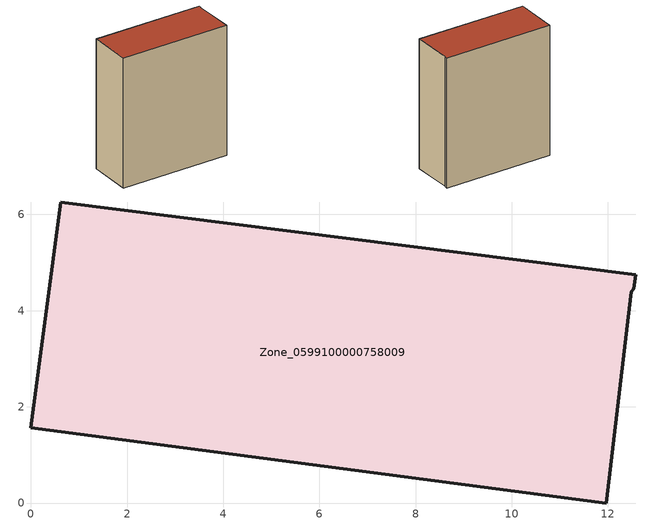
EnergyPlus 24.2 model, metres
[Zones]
Zone_0599100000758009
 floor ground (C_G): 0.62,6.26 12.57,4.74 12.54,4.46 12.49,4.39 11.96,0 0,1.56 z0
 wall outside (C_F): 12.54,4.46 12.57,4.74 0.62,6.26 0,1.56 11.96,0 12.49,4.39 12.54,4.46 z0:14.37
 roof outside (C_R): 12.57,4.74 0.62,6.26 0,1.56 11.96,0 12.49,4.39 12.54,4.46 z14.37
[BUILDING]
Pand.0599100000758009: North Axis=0; Terrain=City; Loads Convergence Tolerance Value=0.04; Temperature Convergence Tolerance Value=0.4; Solar Distribution=FullExterior; Maximum Number of Warmup Days=25; Minimum Number of Warmup Days=1
[Site:Location]
Rotterdam.The.Hague.AP_ZH_NLD Design_Conditions: Latitude=51.96; Longitude=4.45; Time Zone=1; Elevation=-4.5
[SITE:GROUNDTEMPERATURE:BUILDINGSURFACE]
18, 18, 18, 18, 18, 18, 18, 18, 18, 18, 18, 18
[MATERIAL] Thermal Absorptance=0.9; Solar Absorptance=0.7; Visible Absorptance=0.7
Name | Roughness | Thickness | Conductivity | Density | Specific Heat
G.TI.1946 | MediumSmooth | 0.15 | 1 | 540 | 1210
F.TI.1946 | Rough | 0.3 | 0.857143 | 1920 | 840
R.TI.1946 | MediumRough | 0.2 | 0.1 | 1500 | 1000
[CONSTRUCTION]
C_G: G.TI.1946
C_F: F.TI.1946
C_R: R.TI.1946
[ZONE]
Zone_0599100000758009: Type=1; Multiplier=1; Ceiling Height=Autocalculate; Volume=Autocalculate; Floor Area=autocalculate; Part of Total Floor Area=Yes
[ZONEINFILTRATION:DESIGNFLOWRATE]
Infil_Zone_0599100000758009: Zone or ZoneList or Space or SpaceList=Zone_0599100000758009; Schedule=AlwaysOn; Design Flow Rate Calculation Method=Flow/Area; Flow Rate per Floor Area=0.003; Constant Term Coefficient=1; Temperature Term Coefficient=0; Velocity Term Coefficient=0; Velocity Squared Term Coefficient=0
[HVACTEMPLATE:ZONE:IDEALLOADSAIRSYSTEM]
Zone_0599100000758009: Maximum Heating Supply Air Temperature=50; Minimum Cooling Supply Air Temperature=13; Maximum Heating Supply Air Humidity Ratio=0.0156; Minimum Cooling Supply Air Humidity Ratio=0.0077; Heating Limit=NoLimit; Cooling Limit=NoLimit; Dehumidification Control Type=ConstantSensibleHeatRatio; Cooling Sensible Heat Ratio=0.7; Dehumidification Setpoint=60; Humidification Control Type=None; Humidification Setpoint=30; Outdoor Air Method=None; Outdoor Air Flow Rate per Person=0.00944; Outdoor Air Flow Rate per Zone Floor Area=0; Outdoor Air Flow Rate per Zone=0; Demand Controlled Ventilation Type=None; Outdoor Air Economizer Type=NoEconomizer; Heat Recovery Type=None; Sensible Heat Recovery Effectiveness=0.7; Latent Heat Recovery Effectiveness=0.65
[ZONECONTROL:THERMOSTAT]
ThermostatControl_Zone_0599100000758009: Zone or ZoneList=Zone_0599100000758009; Control Type Schedule=DualSetpointControlType; Control 1=Thermostat_Zone_0599100000758009; Temperature Difference Between Cutout And Setpoint=0
[THERMOSTATSETPOINT:DUALSETPOINT]
Thermostat_Zone_0599100000758009: Heating Setpoint Temperature Schedule=HeatingSetpoint_Zone_0599100000758009; Cooling Setpoint Temperature Schedule=CoolingSetpoint_Zone_0599100000758009
[SCHEDULE:COMPACT]
HeatingSetpoint_Zone_0599100000758009: Through: 12/31, For: AllDays, Until: 24:00, 21
CoolingSetpoint_Zone_0599100000758009: Through: 12/31, For: AllDays, Until: 24:00, 24
DualSetpointControlType: Through: 12/31, For: AllDays, Until: 24:00, 4
AlwaysOn: Through: 12/31, For: AllDays, Until: 24:00, 1
